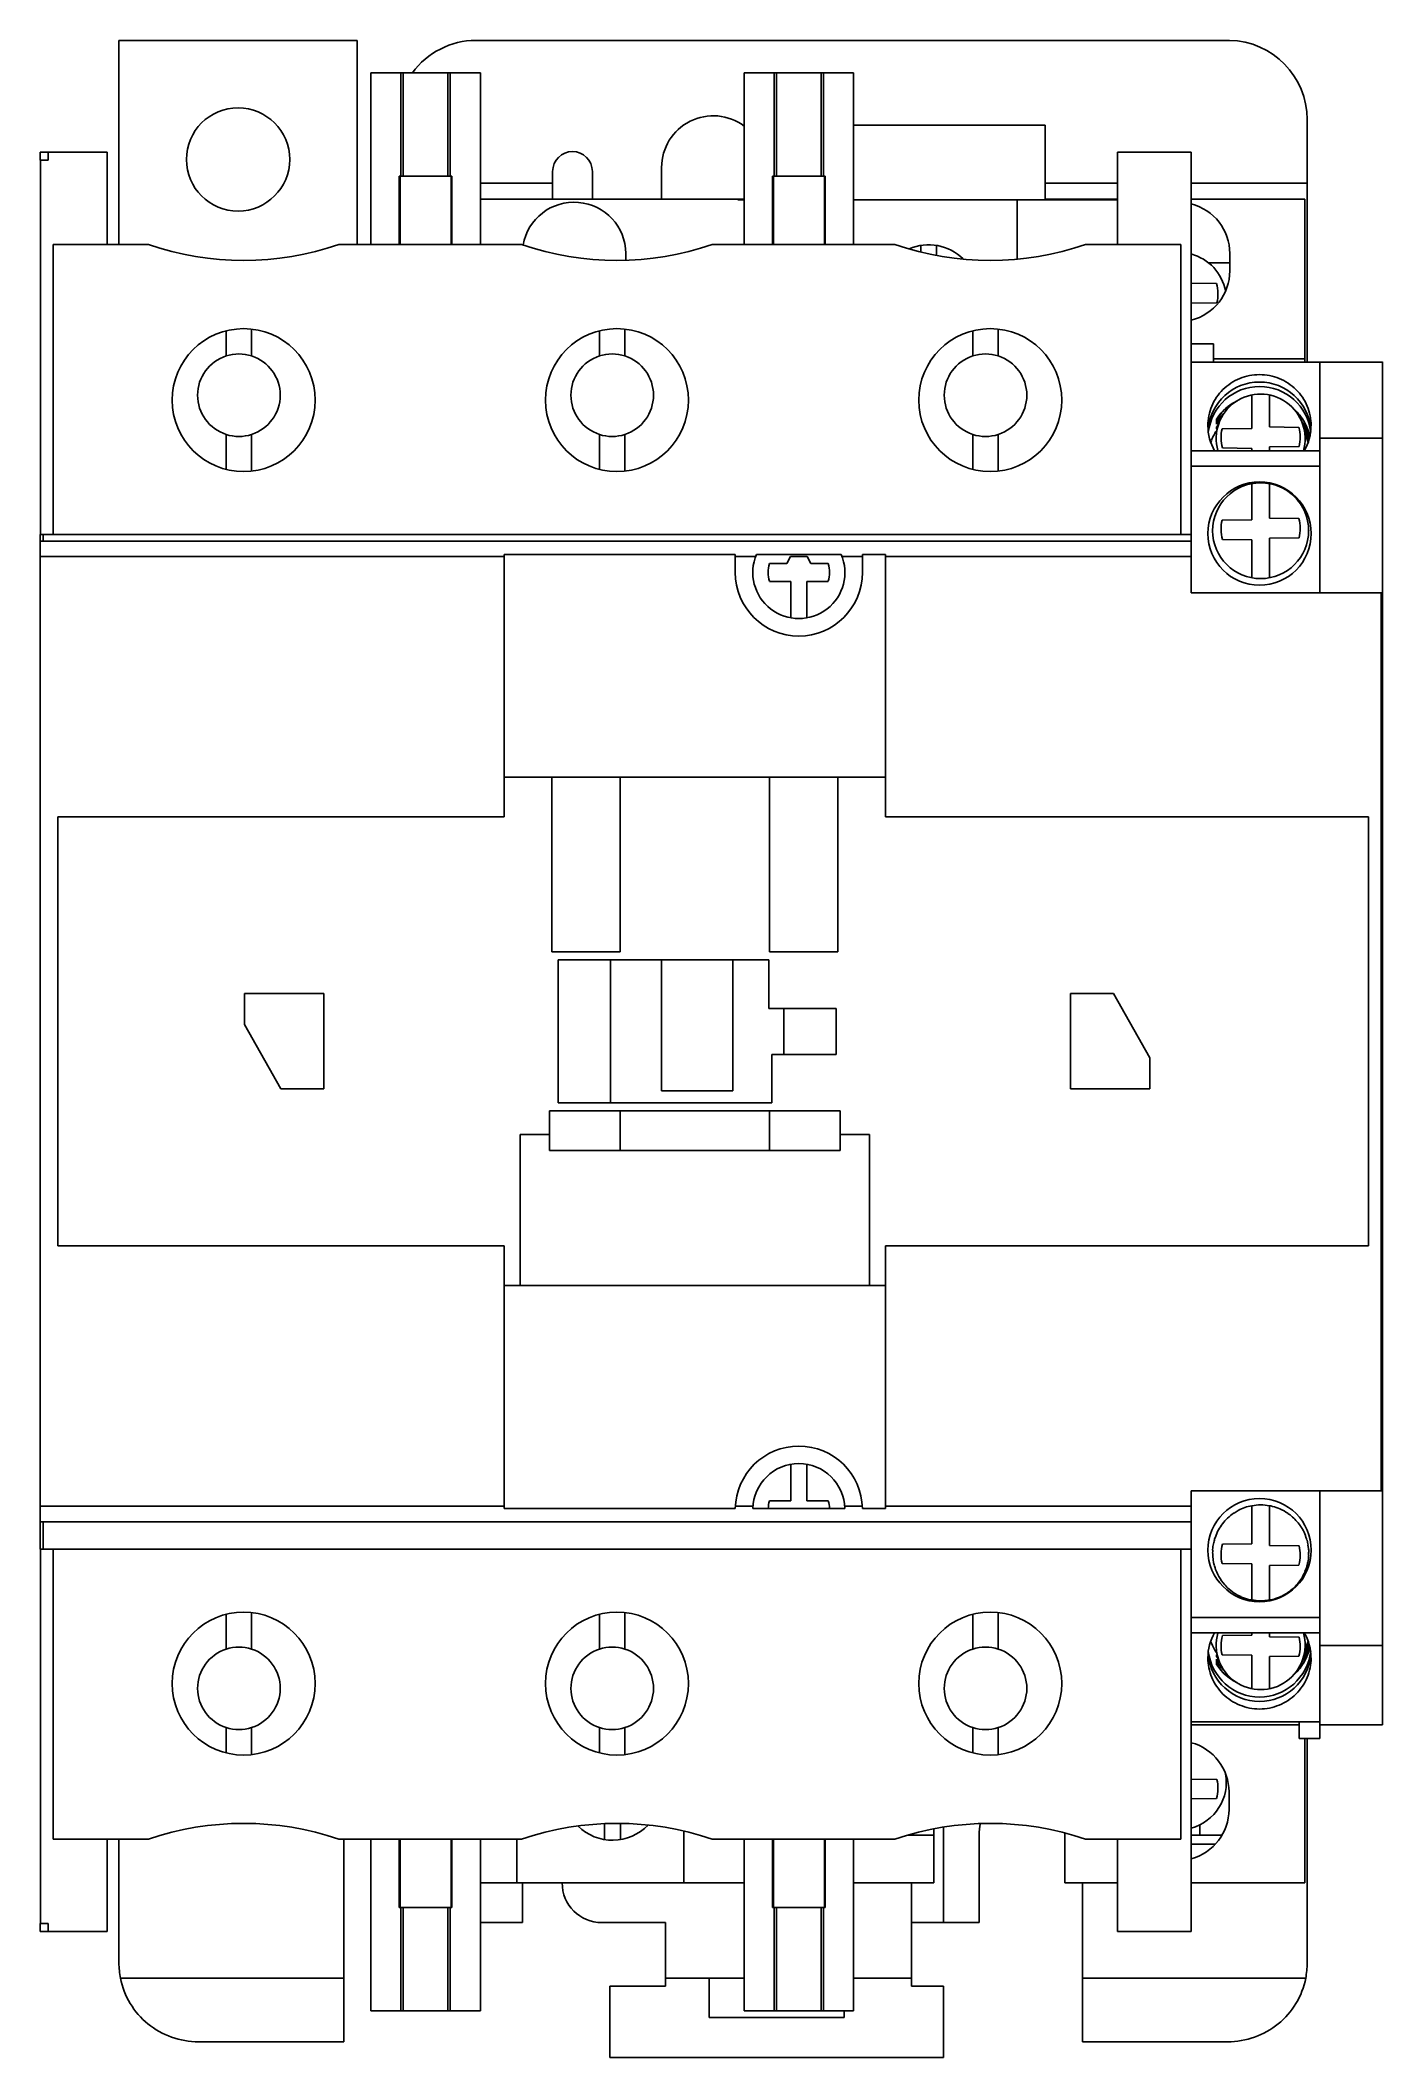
# Model space of a CAD drawing. Header units: millimetres. Extents: x 12 to 96, y 11 to 138.
import ezdxf

# ---------------------------------------------------------------- set-up
doc = ezdxf.new("R2010")
doc.units = ezdxf.units.MM
doc.header["$LTSCALE"] = 9.731726
doc.layers.add('00_COMPONENTS_1', color=7, linetype='CONTINUOUS')

msp = doc.modelspace()

# ---------------------------------------------------------------- linework, layer by layer
at = {"layer": '00_COMPONENTS_1', "color": 7, "linetype": 'CONTINUOUS'}
for p, q in [((16.85, 137.69), (16.85, 124.84)), ((16.85, 137.69), (31.85, 137.69)), ((31.85, 124.94), (31.85, 137.69)), ((39.32, 137.69), (86.76, 137.69)), ((32.7, 135.64), (32.7, 124.84)), ((32.7, 135.64), (39.6, 135.64)), ((34.59, 129.14), (34.59, 135.64)), ((34.74, 129.14), (34.74, 135.64)), ((37.56, 129.14), (37.56, 135.64)), ((37.71, 129.14), (37.71, 135.64)), ((39.6, 124.84), (39.6, 135.64)), ((56.2, 135.64), (56.2, 124.84)), ((56.2, 135.64), (63.1, 135.64)), ((58.09, 129.14), (58.09, 135.64)), ((58.24, 129.14), (58.24, 135.64)), ((61.06, 129.14), (61.06, 135.64)), ((61.21, 129.14), (61.21, 135.64)), ((63.1, 124.84), (63.1, 135.64)), ((63.1, 132.34), (75.15, 132.34)), ((75.15, 132.34), (75.15, 127.64)), ((91.65, 117.45), (91.65, 132.7)), ((11.9, 130.14), (11.9, 130.64)), ((16.1, 130.64), (11.9, 130.64)), ((11.91, 106.59), (11.91, 130.14)), ((12.4, 130.14), (11.91, 130.14)), ((12.4, 130.64), (12.4, 130.14)), ((16.1, 124.84), (16.1, 130.64)), ((51.01, 127.69), (51.01, 129.69)), ((79.7, 130.64), (79.7, 124.84)), ((84.35, 130.64), (79.7, 130.64)), ((84.35, 102.91), (84.35, 130.64)), ((34.49, 129.14), (34.49, 124.84)), ((34.49, 129.14), (37.81, 129.14)), ((34.55, 124.84), (34.55, 129.14)), ((37.76, 124.84), (37.76, 129.14)), ((37.81, 129.14), (37.81, 124.84)), ((39.6, 128.69), (44.15, 128.69)), ((44.15, 127.69), (44.15, 129.44)), ((46.65, 129.44), (46.65, 127.69)), ((57.99, 129.14), (57.99, 124.84)), ((57.99, 129.14), (61.31, 129.14)), ((58.05, 124.84), (58.05, 129.14)), ((61.26, 124.84), (61.26, 129.14)), ((61.31, 129.14), (61.31, 124.84)), ((75.15, 128.69), (79.7, 128.69)), ((84.35, 128.69), (91.65, 128.69)), ((39.6, 127.69), (56.2, 127.69)), ((55.8, 127.64), (55.8, 127.69)), ((55.8, 127.64), (56.2, 127.64)), ((63.1, 127.64), (79.7, 127.64)), ((73.4, 123.93), (73.4, 127.64)), ((75.15, 127.69), (79.7, 127.69)), ((76.83, 127.69), (76.83, 127.64)), ((91.5, 127.69), (84.35, 127.69)), ((91.5, 117.45), (91.5, 127.69)), ((12.7, 124.84), (12.7, 106.59)), ((12.7, 124.84), (18.7, 124.84)), ((30.7, 124.84), (42.2, 124.84)), ((54.2, 124.84), (65.7, 124.84)), ((67.32, 124.38), (67.32, 124.78)), ((68.32, 124.78), (68.32, 124.16)), ((77.7, 124.84), (83.7, 124.84)), ((83.7, 124.84), (83.7, 106.59)), ((48.75, 124.28), (48.75, 123.86)), ((86.78, 123.69), (85.44, 123.69)), ((86.78, 124.28), (86.78, 123.18)), ((84.35, 122.4), (85.94, 122.38)), ((85.96, 121.17), (84.35, 121.15)), ((23.6, 117.82), (23.6, 119.4)), ((25.2, 119.51), (25.2, 117.82)), ((47.1, 117.82), (47.1, 119.4)), ((48.7, 119.51), (48.7, 117.82)), ((70.6, 117.82), (70.6, 119.4)), ((72.2, 119.51), (72.2, 117.82)), ((85.75, 118.59), (84.35, 118.59)), ((85.75, 117.44), (85.75, 118.59)), ((96.4, 117.44), (84.35, 117.44)), ((91.5, 117.64), (85.75, 117.64)), ((92.45, 102.91), (92.45, 117.45)), ((96.4, 31.64), (96.4, 117.45)), ((88.17, 113.26), (88.17, 115.37)), ((89.27, 115.37), (89.27, 113.35)), ((85.95, 113.52), (85.95, 113.87)), ((85.95, 113.7), (85.95, 113.69)), ((85.95, 113.68), (85.95, 113.64)), ((85.95, 113.24), (85.95, 113.35)), ((86.3, 113.23), (88.17, 113.26)), ((89.27, 113.35), (91.12, 113.32)), ((23.6, 110.68), (23.6, 112.88)), ((25.2, 112.88), (25.2, 110.58)), ((47.1, 110.68), (47.1, 112.88)), ((48.7, 112.88), (48.7, 110.58)), ((70.6, 110.68), (70.6, 112.88)), ((72.2, 112.88), (72.2, 110.58)), ((92.45, 111.84), (84.35, 111.84)), ((88.17, 112), (86.32, 112.03)), ((88.17, 111.84), (88.17, 112)), ((91.14, 112.12), (89.27, 112.1)), ((89.27, 112.1), (89.27, 111.84)), ((92.45, 112.64), (96.4, 112.64)), ((92.45, 110.89), (84.35, 110.89)), ((88.17, 107.51), (88.17, 109.79)), ((89.27, 109.79), (89.27, 107.61)), ((85.7, 106.82), (85.7, 106.82)), ((88.17, 107.51), (86.3, 107.49)), ((91.12, 107.59), (89.27, 107.61)), ((91.75, 106.83), (91.75, 106.82)), ((11.9, 42.7), (11.9, 106.59)), ((84.35, 106.16), (11.9, 106.16)), ((11.91, 106.59), (84.35, 106.59)), ((12.07, 106.16), (12.07, 106.59)), ((86.32, 106.27), (88.17, 106.25)), ((88.17, 106.25), (88.17, 103.85)), ((89.27, 106.34), (91.14, 106.37)), ((89.27, 103.85), (89.27, 106.34)), ((11.9, 105.2), (41.1, 105.2)), ((41.1, 88.8), (41.1, 105.33)), ((55.65, 105.33), (41.1, 105.33)), ((55.65, 105.33), (55.65, 104.19)), ((55.65, 105.2), (56.94, 105.2)), ((62.31, 105.33), (56.99, 105.33)), ((57.8, 104.75), (58.9, 104.75)), ((59.12, 105.19), (58.9, 104.75)), ((59.12, 105.19), (60.18, 105.19)), ((60.4, 104.75), (60.18, 105.19)), ((60.4, 104.75), (61.5, 104.75)), ((62.37, 105.2), (63.65, 105.2)), ((63.65, 104.19), (63.65, 105.33)), ((63.65, 105.33), (65.1, 105.33)), ((65.1, 105.33), (65.1, 88.8)), ((65.1, 105.2), (84.35, 105.2)), ((59.15, 103.63), (57.8, 103.63)), ((59.15, 101.34), (59.15, 103.63)), ((60.15, 103.63), (60.15, 101.34)), ((61.5, 103.63), (60.15, 103.63)), ((96.36, 102.91), (84.35, 102.91)), ((96.31, 102.91), (96.31, 46.37)), ((96.36, 102.64), (96.36, 102.91)), ((96.4, 102.64), (96.36, 102.64)), ((41.1, 91.3), (65.1, 91.3)), ((44.1, 80.3), (44.1, 91.3)), ((48.4, 91.3), (48.4, 80.3)), ((57.8, 80.3), (57.8, 91.3)), ((62.1, 91.3), (62.1, 80.3)), ((13, 61.8), (13, 88.8)), ((13, 88.8), (41.1, 88.8)), ((65.1, 88.8), (95.5, 88.8)), ((95.5, 88.8), (95.5, 61.8)), ((48.4, 80.3), (44.1, 80.3)), ((62.1, 80.3), (57.8, 80.3)), ((44.5, 70.8), (44.5, 79.8)), ((44.5, 79.8), (57.75, 79.8)), ((47.8, 70.8), (47.8, 79.8)), ((51, 71.55), (51, 79.8)), ((55.5, 71.55), (55.5, 79.8)), ((57.75, 79.8), (57.75, 76.75)), ((24.75, 75.74), (24.75, 77.69)), ((24.75, 77.69), (29.75, 77.69)), ((29.75, 77.69), (29.75, 71.69)), ((76.75, 77.69), (79.45, 77.69)), ((76.75, 71.69), (76.75, 77.69)), ((79.45, 77.69), (81.75, 73.64)), ((57.75, 76.75), (62, 76.75)), ((58.7, 76.75), (58.7, 73.85)), ((62, 76.75), (62, 73.85)), ((27.05, 71.69), (24.75, 75.74)), ((57.95, 73.85), (62, 73.85)), ((57.95, 73.85), (57.95, 70.8)), ((81.75, 73.64), (81.75, 71.69)), ((29.75, 71.69), (27.05, 71.69)), ((51, 71.55), (55.5, 71.55)), ((81.75, 71.69), (76.75, 71.69)), ((43.95, 67.8), (43.95, 70.3)), ((43.95, 70.3), (62.25, 70.3)), ((44.5, 70.8), (57.95, 70.8)), ((48.4, 70.3), (48.4, 67.8)), ((57.8, 70.3), (57.8, 67.8)), ((62.25, 67.8), (62.25, 70.3)), ((42.1, 59.3), (42.1, 68.8)), ((42.1, 68.8), (43.95, 68.8)), ((62.25, 68.8), (64.1, 68.8)), ((64.1, 68.8), (64.1, 59.3)), ((43.95, 67.8), (62.25, 67.8)), ((41.1, 61.8), (13, 61.8)), ((41.1, 45.26), (41.1, 61.8)), ((95.5, 61.8), (65.1, 61.8)), ((65.1, 61.8), (65.1, 45.26)), ((65.1, 59.3), (41.1, 59.3)), ((59.15, 45.75), (59.15, 48.04)), ((60.15, 48.04), (60.15, 45.75)), ((57.8, 45.75), (59.15, 45.75)), ((60.15, 45.75), (61.5, 45.75)), ((84.35, 46.37), (96.36, 46.37)), ((84.35, 18.64), (84.35, 46.37)), ((92.45, 30.79), (92.45, 46.37)), ((96.36, 46.64), (96.4, 46.64)), ((96.36, 46.64), (96.36, 46.37)), ((11.9, 45.4), (41.1, 45.4)), ((55.65, 45.26), (41.1, 45.26)), ((55.66, 45.4), (56.76, 45.4)), ((62.55, 45.26), (56.76, 45.26)), ((62.54, 45.4), (63.65, 45.4)), ((65.1, 45.26), (63.65, 45.26)), ((65.1, 45.4), (84.35, 45.4)), ((88.17, 45.44), (88.17, 43.04)), ((89.27, 42.94), (89.27, 45.44)), ((89.27, 45.44), (89.28, 45.44)), ((84.35, 44.43), (11.9, 44.43)), ((12.07, 42.7), (12.07, 44.43)), ((91.64, 43.27), (91.64, 43.27)), ((11.91, 19.14), (11.91, 42.7)), ((11.91, 42.7), (84.35, 42.7)), ((12.7, 24.44), (12.7, 42.7)), ((83.7, 42.7), (83.7, 24.44)), ((85.7, 42.47), (85.7, 42.47)), ((88.17, 43.04), (86.32, 43.02)), ((91.14, 42.92), (89.27, 42.94)), ((91.75, 42.46), (91.75, 42.47)), ((86.3, 41.8), (88.17, 41.77)), ((88.17, 41.77), (88.17, 39.49)), ((89.27, 41.68), (91.12, 41.7)), ((89.27, 39.49), (89.27, 41.68)), ((86.74, 40.18), (86.74, 40.18)), ((87.83, 39.58), (87.82, 39.58)), ((23.6, 38.6), (23.6, 36.41)), ((25.2, 36.41), (25.2, 38.71)), ((47.1, 38.6), (47.1, 36.41)), ((48.7, 36.41), (48.7, 38.71)), ((70.6, 38.6), (70.6, 36.41)), ((72.2, 36.41), (72.2, 38.71)), ((92.45, 38.39), (84.35, 38.39)), ((92.45, 37.44), (84.35, 37.44)), ((88.17, 37.28), (86.32, 37.26)), ((88.17, 37.44), (88.17, 37.28)), ((89.27, 37.19), (89.27, 37.44)), ((91.14, 37.17), (89.27, 37.19)), ((85.95, 35.93), (85.95, 36.05)), ((85.95, 35.42), (85.95, 35.77)), ((85.95, 35.65), (85.95, 35.6)), ((86.3, 36.05), (88.17, 36.03)), ((88.17, 36.03), (88.17, 33.92)), ((89.27, 35.94), (91.12, 35.96)), ((89.27, 33.92), (89.27, 35.94)), ((92.45, 36.64), (96.4, 36.64)), ((92.45, 31.84), (84.35, 31.84)), ((91.15, 31.84), (91.15, 30.79)), ((23.6, 31.46), (23.6, 29.88)), ((25.2, 29.78), (25.2, 31.46)), ((47.1, 31.46), (47.1, 29.88)), ((48.7, 29.78), (48.7, 31.46)), ((70.6, 31.46), (70.6, 29.88)), ((72.2, 29.78), (72.2, 31.46)), ((91.15, 31.64), (84.35, 31.64)), ((91.15, 30.79), (92.45, 30.79)), ((91.5, 21.69), (91.5, 30.79)), ((91.65, 16.65), (91.65, 30.79)), ((92.45, 31.64), (96.4, 31.64)), ((84.35, 28.23), (85.96, 28.21)), ((85.94, 27), (84.35, 26.98)), ((86.73, 27.42), (86.73, 26.31)), ((47.42, 24.42), (47.42, 25.42)), ((48.42, 25.44), (48.42, 24.42)), ((18.7, 24.44), (12.7, 24.44)), ((16.1, 24.44), (16.1, 18.64)), ((16.85, 24.44), (16.85, 16.65)), ((42.2, 24.44), (30.7, 24.44)), ((31, 11.69), (31, 24.44)), ((32.7, 13.64), (32.7, 24.44)), ((34.49, 20.14), (34.49, 24.44)), ((34.55, 24.44), (34.55, 20.14)), ((37.76, 24.44), (37.76, 20.14)), ((37.81, 20.14), (37.81, 24.44)), ((39.6, 24.44), (39.6, 13.64)), ((41.9, 24.44), (41.9, 21.69)), ((52.4, 24.96), (52.4, 21.69)), ((65.7, 24.44), (54.2, 24.44)), ((56.2, 13.64), (56.2, 24.44)), ((57.99, 20.14), (57.99, 24.44)), ((58.05, 24.44), (58.05, 20.14)), ((61.26, 24.44), (61.26, 20.14)), ((61.31, 20.14), (61.31, 24.44)), ((63.1, 24.44), (63.1, 13.64)), ((68.15, 24.69), (66.49, 24.69)), ((68.15, 21.69), (68.15, 25.09)), ((68.75, 25.2), (68.75, 19.19)), ((71, 24.69), (71, 19.19)), ((76.4, 24.83), (76.4, 21.69)), ((83.7, 24.44), (77.7, 24.44)), ((79.7, 18.64), (79.7, 24.44)), ((84.35, 24.7), (86.28, 24.7)), ((84.35, 24.14), (85.88, 24.14)), ((84.89, 24.7), (84.89, 25.34)), ((39.6, 21.69), (56.2, 21.69)), ((42.25, 21.69), (42.25, 19.19)), ((63.1, 21.69), (68.15, 21.69)), ((66.75, 15.19), (66.75, 21.69)), ((76.4, 21.69), (79.7, 21.69)), ((77.5, 21.69), (77.5, 11.69)), ((84.35, 21.69), (91.5, 21.69)), ((11.9, 19.14), (11.9, 18.64)), ((12.4, 19.14), (11.91, 19.14)), ((12.4, 18.64), (12.4, 19.14)), ((37.81, 20.14), (34.49, 20.14)), ((34.59, 20.14), (34.59, 13.64)), ((34.74, 20.14), (34.74, 13.64)), ((37.56, 20.14), (37.56, 13.64)), ((37.71, 20.14), (37.71, 13.64)), ((42.25, 19.19), (39.6, 19.19)), ((51.25, 19.19), (47.25, 19.19)), ((51.25, 15.19), (51.25, 19.19)), ((57.99, 20.14), (61.31, 20.14)), ((58.09, 20.14), (58.09, 13.64)), ((58.24, 20.14), (58.24, 13.64)), ((61.06, 20.14), (61.06, 13.64)), ((61.21, 20.14), (61.21, 13.64)), ((71, 19.19), (66.75, 19.19)), ((16.1, 18.64), (11.9, 18.64)), ((84.35, 18.64), (79.7, 18.64)), ((31, 15.69), (16.95, 15.69)), ((51.25, 15.69), (56.2, 15.69)), ((54, 15.69), (54, 13.21)), ((63.1, 15.69), (66.75, 15.69)), ((77.5, 15.69), (91.56, 15.69)), ((51.25, 15.19), (47.75, 15.19)), ((47.75, 10.69), (47.75, 15.19)), ((66.75, 15.19), (68.75, 15.19)), ((68.75, 10.69), (68.75, 15.19)), ((32.7, 13.64), (39.6, 13.64)), ((54, 13.21), (62.5, 13.21)), ((56.2, 13.64), (63.1, 13.64)), ((62.5, 13.21), (62.5, 13.64)), ((31, 11.69), (21.86, 11.69)), ((86.65, 11.69), (77.5, 11.69)), ((47.75, 10.69), (68.75, 10.69))]:
    msp.add_line(p, q, dxfattribs=at)
for centre, radius in [((24.35, 130.19), 3.25), ((24.7, 115.04), 4.5), ((48.2, 115.04), 4.5), ((71.7, 115.04), 4.5), ((88.65, 106.64), 3.25), ((88.65, 42.64), 3.25), ((24.7, 34.24), 4.5), ((48.2, 34.24), 4.5), ((71.7, 34.24), 4.5)]:
    msp.add_circle(centre, radius, dxfattribs=at)
for centre, radius, start, end in [((39.35, 132.7), 4.99, 90.3068, 143.7871), ((86.66, 132.7), 4.99, 0, 88.7994), ((54.26, 129.69), 3.25, 53.2347, 180), ((45.4, 129.44), 1.25, 0.0345, 180), ((24.7, 142.34), 18.5, 251.0754, 288.9246), ((33.1, 124.94), 1.25, 180, 184.4168), ((48.2, 142.34), 18.5, 251.0754, 288.9246), ((71.7, 142.34), 18.5, 251.0754, 288.9246), ((67.82, 121.72), 3.1, 45.4347, 113.3851), ((24.4, 115.35), 2.6, 72.0663, 107.9337), ((47.9, 115.35), 2.6, 72.0663, 107.9337), ((71.4, 115.35), 2.6, 72.0663, 107.9337), ((88.72, 112.62), 2.8, 343.8014, 195.7653), ((88.59, 113.43), 3.19, 180.0134, 209.7926), ((88.6, 111.31), 3.21, 146.967, 152.4233), ((88.6, 111.31), 3.2, 145.308, 146.9629), ((88.98, 111.71), 3.6, 142.7409, 147.545), ((88, 112.8), 2.25, 148.2925, 150.966), ((89.01, 111.69), 3.63, 138.0656, 142.7437), ((89.01, 111.69), 3.63, 134.7736, 138.0673), ((88.32, 111.73), 3.58, 25.4689, 33.9675), ((88.7, 113.43), 3.19, 330.2074, 359.9866), ((88.35, 111.97), 3.55, 20.0884, 25.8652), ((88.35, 111.74), 3.56, 23.3436, 25.4524), ((88.37, 111.75), 3.53, 18.5069, 23.3471), ((88.42, 112), 3.48, 12.2275, 20.106), ((24.4, 115.35), 2.6, 252.0663, 287.9337), ((47.9, 115.35), 2.6, 252.0663, 287.9337), ((71.4, 115.35), 2.6, 252.0663, 287.9337), ((88.59, 111.31), 3.19, 157.9358, 160.7066), ((88.6, 111.31), 3.21, 152.4231, 157.9335), ((88.69, 111.31), 3.21, 22.1859, 27.7552), ((88.7, 111.31), 3.19, 19.2906, 22.1837), ((88.42, 111.77), 3.48, 14.2241, 18.5063), ((59.65, 104.19), 4, 180, 360), ((59.65, 104.19), 2.9, 156.8216, 23.1784), ((59.65, 104.19), 1.93, 163.2043, 196.7957), ((59.65, 104.19), 1.93, 343.2201, 16.7957), ((59.65, 45.19), 4, 1.0285, 178.9715), ((59.65, 45.19), 2.9, 1.4207, 178.5793), ((59.65, 45.19), 1.93, 163.2043, 177.8729), ((59.65, 45.19), 1.93, 2.1271, 16.7957), ((88.71, 42.47), 3.01, 133.5406, 151.2808), ((88.73, 42.45), 3.04, 123.678, 133.5516), ((88.71, 42.48), 3, 117.7999, 123.6762), ((88.72, 42.45), 3.04, 109.225, 117.7937), ((88.72, 42.46), 3.03, 100.4213, 109.2381), ((88.72, 42.48), 3.01, 75.7728, 79.367), ((88.72, 42.45), 3.04, 66.4031, 75.7692), ((88.73, 42.48), 3.01, 55.4898, 66.4221), ((88.71, 42.45), 3.04, 48.9734, 55.4902), ((88.71, 42.45), 3.04, 48.4517, 48.9753), ((88.73, 42.47), 3.01, 32.8235, 48.4769), ((88.73, 42.46), 3.03, 166.0459, 169.08), ((88.71, 42.47), 3.01, 160.7485, 166.0495), ((88.71, 42.47), 3.01, 151.2235, 160.7415), ((88.71, 42.46), 3.04, 29.5111, 32.8362), ((88.72, 42.46), 3.03, 21.3811, 29.5174), ((88.75, 42.47), 3, 20.5715, 21.3717), ((88.75, 42.47), 2.99, 18.2, 20.5714), ((88.73, 42.47), 3.01, 15.4843, 18.2001), ((88.72, 42.46), 3.03, 12.4681, 15.4433), ((88.72, 42.46), 3.03, 172.378, 175.9782), ((88.71, 42.46), 3.02, 175.9797, 176.5927), ((88.7, 42.47), 3, 176.5906, 179.9393), ((88.69, 42.47), 2.99, 180.0002, 180.8979), ((88.71, 42.47), 3.01, 180.9014, 185.3389), ((88.73, 42.47), 3.03, 185.337, 189.1796), ((88.73, 42.46), 3.04, 169.0794, 172.379), ((88.73, 42.47), 3.04, 189.1786, 192.3988), ((88.71, 42.46), 3.04, 9.2538, 12.4686), ((88.71, 42.47), 3.04, 348.6675, 352.4322), ((88.71, 42.46), 3.03, 5.4194, 9.2548), ((88.72, 42.47), 3.03, 352.4312, 356.1425), ((88.73, 42.46), 3.02, 3.4079, 5.4187), ((88.74, 42.47), 3.01, 0.9914, 3.4084), ((88.74, 42.47), 3, 356.7455, 359.9395), ((88.73, 42.47), 3.02, 356.1441, 356.7475), ((88.75, 42.47), 2.99, 0.0002, 0.9904), ((88.73, 42.47), 3.03, 192.3988, 194.2284), ((88.72, 42.47), 3.02, 194.2285, 195.3791), ((88.72, 42.46), 3.02, 195.3792, 195.7605), ((88.71, 42.46), 3.01, 195.7596, 198.1392), ((88.7, 42.46), 3, 198.1413, 205.8185), ((88.73, 42.47), 3.03, 205.8043, 209.242), ((88.71, 42.46), 3.01, 209.2102, 221.6589), ((88.73, 42.46), 3.02, 318.8346, 334.185), ((88.72, 42.47), 3.03, 334.151, 335.2828), ((88.73, 42.47), 3.02, 335.2823, 337.3887), ((88.74, 42.46), 3, 337.3882, 339.8544), ((88.74, 42.46), 3, 339.8573, 342.51), ((88.73, 42.46), 3.02, 342.5099, 345.3345), ((88.72, 42.47), 3.03, 345.334, 347.7881), ((88.71, 42.47), 3.03, 347.7876, 348.6675), ((88.72, 42.47), 3.03, 221.6697, 229.042), ((88.72, 42.47), 3.03, 229.0702, 239.2384), ((88.71, 42.45), 3.01, 239.2541, 243.5933), ((88.72, 42.47), 3.03, 243.5869, 245.5317), ((88.72, 42.48), 3.04, 245.5317, 247.7937), ((88.73, 42.48), 3.04, 247.7935, 250.1926), ((88.73, 42.48), 3.04, 250.1923, 252.7277), ((88.72, 42.47), 3.03, 252.8285, 255.7166), ((88.72, 42.46), 3.01, 255.7156, 259.0675), ((88.72, 42.44), 3, 259.0698, 259.4754), ((88.72, 42.45), 3.01, 280.4124, 283.2998), ((88.72, 42.47), 3.03, 283.2995, 286.2593), ((88.72, 42.48), 3.03, 286.2582, 286.4293), ((88.72, 42.48), 3.04, 286.4298, 289.2479), ((88.72, 42.48), 3.04, 289.2475, 291.6566), ((88.72, 42.48), 3.04, 291.6564, 293.946), ((88.72, 42.47), 3.03, 293.9459, 296.1096), ((88.73, 42.46), 3.02, 296.1096, 297.9801), ((88.73, 42.45), 3, 297.978, 300.7025), ((88.72, 42.47), 3.03, 300.7233, 314.1339), ((88.72, 42.47), 3.03, 314.1287, 316.3197), ((88.73, 42.46), 3.02, 316.3199, 318.029), ((88.74, 42.46), 3.01, 318.0295, 318.8305), ((88.59, 35.86), 3.19, 150.2074, 179.9866), ((88.6, 37.98), 3.21, 199.3004, 213.2685), ((88.72, 36.66), 2.8, 164.2333, 16.1986), ((88.7, 35.86), 3.19, 0.0134, 29.7926), ((88.7, 37.97), 3.19, 337.9358, 340.7066), ((24.4, 33.94), 2.6, 72.0663, 107.9337), ((47.9, 33.94), 2.6, 72.0663, 107.9337), ((71.4, 33.94), 2.6, 72.0663, 107.9337), ((88.6, 37.98), 3.2, 213.2726, 214.699), ((88.97, 37.57), 3.58, 212.4508, 215.5286), ((88.33, 37.56), 3.57, 325.8036, 334.6709), ((88.69, 37.98), 3.21, 332.4231, 337.9335), ((88.35, 37.31), 3.55, 334.1348, 339.9163), ((88.34, 37.55), 3.56, 334.6727, 335.5111), ((88.36, 37.54), 3.55, 335.5077, 340.2152), ((88.41, 37.52), 3.49, 340.2121, 345.7952), ((88.42, 37.29), 3.48, 339.8986, 347.7727), ((87.95, 36.45), 2.18, 208.9938, 211.7507), ((88.99, 37.59), 3.61, 215.5266, 217.2682), ((88.18, 36.59), 2.46, 211.6982, 213.0425), ((89.01, 37.6), 3.63, 217.2701, 221.9563), ((88.33, 36.69), 2.64, 213.056, 218.3956), ((89.01, 37.6), 3.63, 221.9546, 225.2205), ((24.4, 33.94), 2.6, 252.0663, 287.9337), ((47.9, 33.94), 2.6, 252.0663, 287.9337), ((71.4, 33.94), 2.6, 252.0663, 287.9337), ((24.7, 6.94), 18.5, 71.0754, 108.9246), ((48.2, 6.94), 18.5, 71.0754, 108.9246), ((71.7, 6.94), 18.5, 71.0754, 108.9246), ((74.25, 24.69), 3.25, 166.6147, 180), ((47.92, 27.48), 3.1, 225.5613, 316.1523), ((47.25, 21.69), 2.5, 179.9967, 269.99)]:
    msp.add_arc(centre, radius, start, end, dxfattribs=at)
for centre, major_axis, ratio, start_param, end_param in [((45.5, 124.28), (3.25, 0), 0.990268, 6.283185, 9.25964), ((83.53, 124.28), (3.25, 0), 0.990268, 0, 1.31393), ((83.54, 121.36), (3.02, 0), 0.990066, 0.185213, 1.299053), ((83.53, 123.18), (3.25, 0), 0.990268, -1.313879, 0), ((83.54, 121.73), (-2.49, 0), 0.990066, 2.912896, 3.407606), ((24.4, 115.35), (-2.6, 0), 0.999194, -1.258013, 1.258013), ((24.4, 115.35), (-2.6, 0), 0.999194, 1.88358, 4.399606), ((47.9, 115.35), (-2.6, 0), 0.999194, -1.258013, 1.258013), ((47.9, 115.35), (-2.6, 0), 0.999194, 1.88358, 4.399606), ((71.4, 115.35), (-2.6, 0), 0.999194, -1.258013, 1.258013), ((71.4, 115.35), (-2.6, 0), 0.999194, 1.88358, 4.399606), ((88.65, 112.9), (0, 3.28), 0.990268, -1.47439, 1.477307), ((88.65, 112.62), (0, 3.28), 0.990268, -1.449265, 1.449882), ((88.65, 112.04), (0, 3.28), 0.990268, 0.449824, 0.979108), ((88.65, 112.04), (0, 3.28), 0.990268, 0.456312, 0.624339), ((88.65, 112.04), (0, 3.28), 0.990268, -1.35546, -0.728165), ((88.65, 112.04), (0, 3.28), 0.990268, -1.102365, -0.775967), ((88.65, 111.69), (0, 3.28), 0.990268, 0.884244, 0.979108), ((88.65, 111.52), (0, 3.28), 0.990268, 0.931519, 0.979108), ((88.65, 111.41), (0, 3.28), 0.990268, 0.944456, 0.979108), ((88.72, 112.68), (-2.49, 0), 0.990268, -0.229115, 0.265589), ((88.72, 112.68), (-2.49, 0), 0.990268, 2.912977, 3.407686), ((88.65, 111.69), (0, 3.28), 0.990268, -1.299677, -1.012155), ((88.65, 111.52), (0, 3.28), 0.990268, -1.273024, -1.055), ((88.65, 111.41), (0, 3.28), 0.990268, -1.254348, -1.096041), ((88.72, 106.82), (3.02, 0), 0.999187, 0.001016, 3.141593), ((88.72, 106.82), (3.02, 0), 0.999187, 3.142609, 6.283185), ((88.72, 106.93), (-2.49, 0), 0.999187, 6.055965, 6.550671), ((88.72, 106.93), (-2.49, 0), 0.999187, 9.197701, 9.692409), ((88.72, 42.47), (3.02, 0), 0.999187, 1.386926, 1.752596), ((88.72, 42.36), (-2.49, 0), 0.999187, 6.015699, 6.510406), ((88.72, 42.36), (-2.49, 0), 0.999187, 9.157147, 9.651855), ((88.72, 42.47), (3.02, 0), 0.999187, -1.754627, -1.388957), ((88.72, 36.61), (-2.49, 0), 0.990268, -0.265589, 0.229115), ((88.72, 36.61), (-2.49, 0), 0.990268, 2.875499, 3.370209), ((88.65, 37.88), (0, 3.28), 0.990268, 10.520446, 10.679131), ((24.4, 33.94), (-2.6, 0), 0.999194, -1.258013, 1.258013), ((24.4, 33.94), (-2.6, 0), 0.999194, 1.88358, 4.399606), ((47.9, 33.94), (-2.6, 0), 0.999194, -1.258013, 1.258013), ((47.9, 33.94), (-2.6, 0), 0.999194, 1.88358, 4.399606), ((71.4, 33.94), (-2.6, 0), 0.999194, -1.258013, 1.258013), ((71.4, 33.94), (-2.6, 0), 0.999194, 1.88358, 4.399606), ((88.65, 36.39), (0, -3.28), 0.990268, 4.810358, 7.752551), ((88.65, 36.67), (0, 3.28), 0.990268, 7.976277, 10.872415), ((88.65, 37.88), (0, 3.28), 0.990268, 2.162485, 2.197136), ((88.65, 37.76), (0, 3.28), 0.990268, 2.162485, 2.210042), ((88.65, 37.6), (0, -3.28), 0.990268, -0.979108, -0.884174), ((88.65, 37.25), (0, -3.28), 0.990268, 7.01134, 7.638641), ((88.65, 37.25), (0, 3.28), 0.990268, -2.35728, -2.039228), ((88.65, 37.6), (0, -3.28), 0.990268, 7.295356, 7.582868), ((88.65, 37.76), (0, 3.28), 0.990268, 10.479769, 10.697805), ((88.65, 37.25), (0, -3.28), 0.990268, -0.979108, -0.449899), ((88.65, 37.25), (0, 3.28), 0.990268, -3.765932, -3.597485), ((83.48, 27.42), (3.25, 0), 0.990268, 0, 1.297867), ((83.54, 28.02), (3.02, 0), 0.990066, 4.983938, 6.461908), ((83.54, 27.65), (2.49, 0), 0.990066, -0.266013, 0.228695), ((83.48, 26.31), (3.25, 0), 0.990268, -1.297851, 0), ((21.85, 16.65), (5, 0), 0.991786, -3.141593, -2.946675), ((86.65, 16.65), (5, 0), 0.992162, -0.194918, 0)]:
    msp.add_ellipse(centre, major_axis=major_axis, ratio=ratio, start_param=start_param, end_param=end_param, dxfattribs=at)
for points, knots in [([(91.9, 113.43), (91.9, 113.64), (91.85, 114.06), (91.67, 114.67), (91.37, 115.23), (90.96, 115.72), (90.46, 116.12), (89.71, 116.52), (88.65, 116.73), (87.58, 116.52), (86.83, 116.12), (86.33, 115.72), (85.93, 115.23), (85.62, 114.67), (85.44, 114.06), (85.4, 113.64), (85.4, 113.43)], [0, 0, 0, 0, 0.062243, 0.124608, 0.186998, 0.249511, 0.312142, 0.374884, 0.499991, 0.625098, 0.687841, 0.750476, 0.812992, 0.875387, 0.937756, 1, 1, 1, 1]), ([(86.75, 114.7), (86.7, 114.67), (86.52, 114.53), (86.36, 114.36), (86.26, 114.23)], [0, 0, 0, 0, 0.271466, 1, 1, 1, 1]), ([(86.04, 113.9), (86.01, 113.86), (85.98, 113.79), (85.95, 113.73), (85.95, 113.7)], [0, 0, 0, 0, 0.607378, 1, 1, 1, 1]), ([(86.26, 114.23), (86.25, 114.21), (86.18, 114.13), (86.13, 114.05), (86.09, 113.99)], [0, 0, 0, 0, 0.271395, 1, 1, 1, 1]), ([(85.4, 35.86), (85.4, 35.65), (85.44, 35.23), (85.62, 34.62), (85.93, 34.06), (86.33, 33.57), (86.83, 33.16), (87.58, 32.77), (88.65, 32.55), (89.71, 32.77), (90.46, 33.16), (90.96, 33.57), (91.37, 34.06), (91.67, 34.62), (91.85, 35.23), (91.9, 35.65), (91.9, 35.86)], [0, 0, 0, 0, 0.062243, 0.124608, 0.186998, 0.249511, 0.312142, 0.374884, 0.499991, 0.625098, 0.687841, 0.750476, 0.812992, 0.875387, 0.937756, 1, 1, 1, 1]), ([(85.95, 35.6), (85.95, 35.6), (85.95, 35.6), (85.95, 35.59), (85.95, 35.59)], [0, 0, 0, 0, 0.211052, 1, 1, 1, 1]), ([(85.95, 35.59), (85.95, 35.56), (85.98, 35.49), (86.01, 35.43), (86.04, 35.39)], [0, 0, 0, 0, 0.392627, 1, 1, 1, 1]), ([(86.26, 35.05), (86.29, 35.01), (86.44, 34.84), (86.61, 34.69), (86.75, 34.58)], [0, 0, 0, 0, 0.225938, 1, 1, 1, 1]), ([(16.95, 15.69), (17.06, 15.13), (17.47, 14.05), (18.61, 12.74), (20.13, 11.89), (21.28, 11.69), (21.86, 11.69)], [0, 0, 0, 0, 0.249906, 0.499801, 0.749696, 1, 1, 1, 1]), ([(86.65, 11.69), (87.22, 11.69), (88.37, 11.89), (89.89, 12.74), (91.03, 14.05), (91.45, 15.13), (91.56, 15.69)], [0, 0, 0, 0, 0.250266, 0.500175, 0.750083, 1, 1, 1, 1])]:
    msp.add_open_spline(points, degree=3, knots=knots, dxfattribs=at)
msp.add_open_spline([(85.95, 113.69), (85.95, 113.69), (85.95, 113.69), (85.95, 113.68)], degree=3, dxfattribs=at)

doc.saveas('drawing.dxf')
